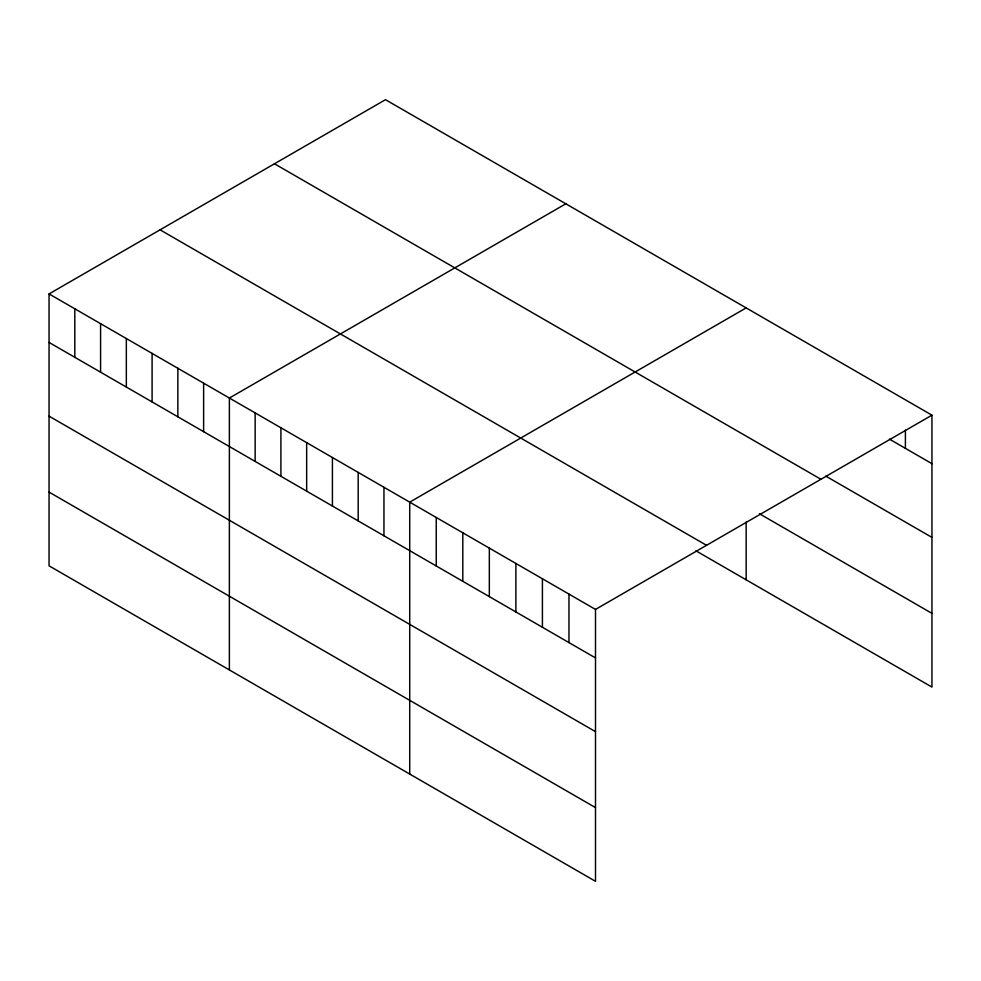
<?xml version="1.0" encoding="UTF-8"?>
<svg xmlns="http://www.w3.org/2000/svg" width="981" height="981" viewBox="0 0 981 981"><rect width="100%" height="100%" fill="white"/><g stroke="black" fill="none" stroke-linecap="round" stroke-linejoin="round"><path stroke-width="1.47" d="M49.05 293.92L595.504 609.422L595.504 881.318L49.05 565.829L49.05 293.92L385.496 99.682L931.95 415.171L931.95 687.08L695.921 550.807M565.829 203.79L229.382 398.041L229.382 669.937M746.149 307.911L409.715 502.149L409.715 774.046M595.504 609.422L931.95 415.171M889.485 439.157L931.95 463.682M825.781 476.104L931.95 537.404M274.472 163.778L820.925 479.28M759.429 513.75L931.95 613.358M160.075 229.824L706.528 545.313M49.05 342.43L595.504 657.92M49.05 416.152L595.504 731.642M49.05 492.106L595.504 807.596M905.402 430.169L905.402 448.354M746.149 521.99L746.149 579.808M568.968 594.094L568.968 642.592M542.419 578.765L542.419 627.276M515.883 563.45L515.883 611.948M489.335 548.121L489.335 596.62M462.799 532.793L462.799 581.304M436.251 517.478L436.251 565.976M383.951 487.275L383.951 535.773M358.188 472.401L358.188 520.911M332.424 457.526L332.424 506.037M306.661 442.652L306.661 491.162M280.909 427.777L280.909 476.288M255.146 412.915L255.146 461.413M203.619 383.166L203.619 431.665M177.855 368.292L177.855 416.79M152.092 353.418L152.092 401.916M126.341 338.543L126.341 387.041M100.577 323.669L100.577 372.167M74.814 308.794L74.814 357.292"/></g></svg>
